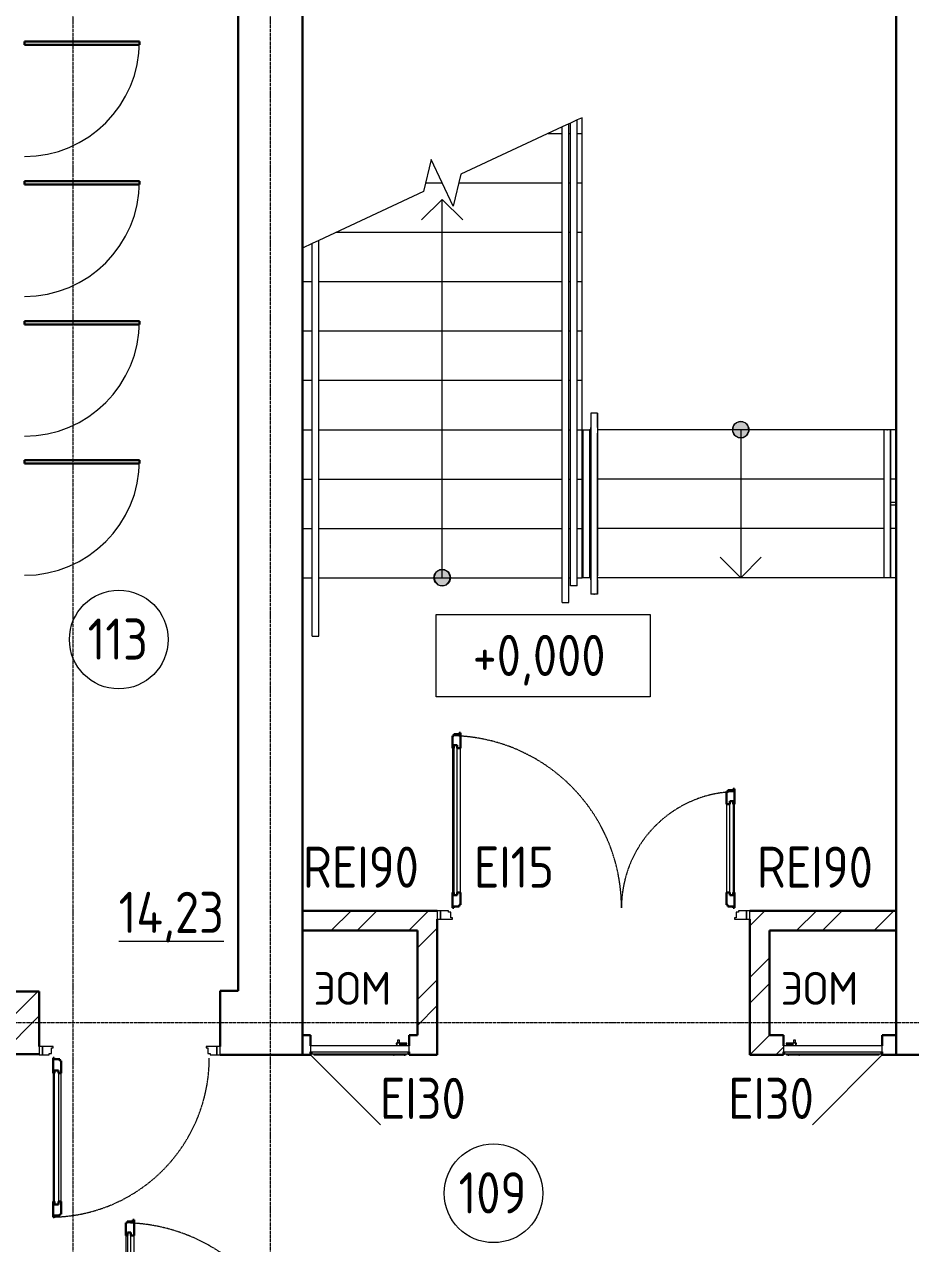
# Model space of a CAD drawing. Header units: millimetres. Extents: x -695119 to 412940, y -249585 to 622758.
# Drawn here: x -124011 to -118623, y 525418 to 532828 of the extents above; entities that cross this region are included whole.
import ezdxf

# ---------------------------------------------------------------- set-up
doc = ezdxf.new("R2010")
doc.units = ezdxf.units.MM
doc.linetypes.add('ADSK_Линия сетки', pattern=[25, 20, -2.5, 0, -2.5])
doc.linetypes.add('ADSK_Штриховая_ш2 п1_5', pattern=[4.5, 3, -1.5])
for name, color, linetype, lineweight in [('Балясины', 7, 'Continuous', 9), ('Высотные отметки', 7, 'Continuous', 9), ('Двери', 8, 'Continuous', 9), ('Каркас_Импост', 8, 'Continuous', 9), ('Лестницы', 8, 'Continuous', 9), ('Марки помещений', 8, 'Continuous', 20), ('Монтажный зазор', 8, 'Continuous', 9), ('Оборудование', 8, 'Continuous', 18), ('Ограждение', 8, 'Continuous', 9), ('Оси', 252, 'Continuous', 9), ('Остекление', 8, 'Continuous', 9), ('Открывание', 8, 'ADSK_Штриховая_ш2 п1_5', 9), ('Панель', 252, 'Continuous', 30), ('Перекрытия', 7, 'Continuous', 18), ('Поручни', 8, 'Continuous', 9), ('Стены разрез', 7, 'Continuous', 30), ('Стрелки вверх', 7, 'Continuous', 18), ('Текстовые примечания', 7, 'Continuous', 9), ('Типовые аннотации', 8, 'Continuous', 18)]:
    doc.layers.add(name, color=color, linetype=linetype, lineweight=lineweight)
doc.styles.add('GOST Common_2', font='', dxfattribs={"width": 0.9, "height": 250})
doc.styles.add('GOST Common_4', font='', dxfattribs={"height": 7})
doc.styles.get('GOST Common_2').set_extended_font_data('GOST type B')
doc.styles.get('GOST Common_4').set_extended_font_data('GOST type B')
pattern_1 = [(45, (-109179.56, 538399.8), (-235.732, 235.732), []), (45, (-109022.4, 538399.8), (-235.732, 235.732), [])]

# ---------------------------------------------------------------- blocks, each defined once
blk = doc.blocks.new('Дверь_Alumark_двупольная_S50 - Ш__1_5_Внутр_1900х2350-3131911-План 1 этажа смеж')
at = {"layer": 'Каркас_Импост'}
for p, q in [((-756, 60), (-805, 60)), ((-805, 60), (-805, 10)), ((-805, 10), (-733, 10)), ((-756, 52), (-756, 60)), ((-742, 52), (-756, 52)), ((-742, 18), (-742, 52)), ((-733, 18), (-742, 18)), ((-733, 10), (-733, 18)), ((992, 18), (983, 18)), ((983, 18), (983, 10)), ((983, 10), (1055, 10)), ((1006, 52), (992, 52)), ((992, 52), (992, 18)), ((1006, 60), (1006, 52)), ((1055, 60), (1006, 60)), ((1055, 10), (1055, 60))]:
    blk.add_line(p, q, dxfattribs=at)
at = {"layer": 'Монтажный зазор'}
for p, q in [((-825, 60), (-825, 10)), ((-805, 60), (-825, 60)), ((-825, 10), (-805, 10)), ((-805, 10), (-805, 60)), ((1075, 60), (1055, 60)), ((1055, 60), (1055, 10)), ((1055, 10), (1075, 10)), ((1075, 10), (1075, 60))]:
    blk.add_line(p, q, dxfattribs=at)
at = {"layer": 'Остекление'}
for p, q in [((-724, 1066), (-724, 154)), ((-703, 1066), (-724, 1066)), ((-703, 154), (-703, 1066)), ((953, 154), (953, 726)), ((953, 726), (974, 726)), ((974, 726), (974, 154)), ((-724, 154), (-703, 154)), ((974, 154), (953, 154))]:
    blk.add_line(p, q, dxfattribs=at)
at = {"layer": 'Открывание'}
for centre, radius, start, end in [((-751, 78), 1046, 360, 89.01398), ((1001, 78), 706, 91.46096, 180)]:
    blk.add_arc(centre, radius, start, end, dxfattribs=at)
at = {"layer": 'Панель'}
for p, q in [((-725, 1124), (-733, 1124)), ((-733, 1124), (-733, 1048)), ((-691, 1133), (-725, 1133)), ((-725, 1133), (-725, 1124)), ((-683, 1142), (-691, 1142)), ((-691, 1142), (-691, 1133)), ((-683, 1048), (-683, 1142)), ((-724, 1048), (-733, 1048)), ((-724, 1066), (-724, 1048)), ((-703, 1066), (-724, 1066)), ((-703, 1048), (-703, 1066)), ((-683, 1048), (-703, 1048)), ((941, 784), (933, 784)), ((933, 784), (933, 708)), ((975, 793), (941, 793)), ((941, 793), (941, 784)), ((983, 802), (975, 802)), ((975, 802), (975, 793)), ((983, 708), (983, 802)), ((933, 708), (953, 708)), ((953, 708), (953, 726)), ((953, 726), (974, 726)), ((974, 726), (974, 708)), ((974, 708), (983, 708)), ((-733, 172), (-733, 78)), ((-724, 172), (-733, 172)), ((-724, 154), (-724, 172)), ((-703, 154), (-724, 154)), ((-703, 172), (-703, 154)), ((-683, 172), (-703, 172)), ((-683, 96), (-683, 172)), ((933, 172), (933, 96)), ((933, 172), (953, 172)), ((953, 172), (953, 154)), ((953, 154), (974, 154)), ((974, 172), (983, 172)), ((974, 154), (974, 172)), ((983, 78), (983, 172)), ((-733, 78), (-725, 78)), ((-725, 78), (-725, 87)), ((-725, 87), (-691, 87)), ((-691, 87), (-691, 96)), ((-691, 96), (-683, 96)), ((933, 96), (941, 96)), ((941, 96), (941, 87)), ((941, 87), (975, 87)), ((975, 87), (975, 78)), ((975, 78), (983, 78))]:
    blk.add_line(p, q, dxfattribs=at)
at = {"layer": 'Панель', "lineweight": 9}
for p, q in [((-733, 1048), (-733, 172)), ((-683, 172), (-683, 1048)), ((933, 708), (933, 172)), ((983, 172), (983, 708))]:
    blk.add_line(p, q, dxfattribs=at)
blk = doc.blocks.new('Ограждение - Ограждение-533217-План 1 этажа смеж')
at = {"layer": 'Поручни'}
for p, q in [((-11471, -6152.4), (-11511, -6171)), ((-11471, -6152.4), (-11511, -6171)), ((-11511, -8984.7), (-11511, -6171)), ((-11471, -8984.7), (-11471, -6152.4)), ((-11471, -8984.7), (-11511, -8984.7))]:
    blk.add_line(p, q, dxfattribs=at)
blk = doc.blocks.new('Ограждение - Ограждение-533265-План 1 этажа смеж')
at = {"layer": 'Поручни'}
for p, q in [((-11436.4, -8034.7), (-11396.4, -8034.7)), ((-11436.4, -8034.7), (-11436.4, -8934.7)), ((-11396.4, -8034.7), (-11396.4, -8934.7)), ((-11396.4, -8934.7), (-11436.4, -8934.7))]:
    blk.add_line(p, q, dxfattribs=at)
blk = doc.blocks.new('Тип верхнего поручня - Верхний поручень_Внутренний_-533270-План 1 этажа смеж')
at = {"layer": 'Ограждение'}
for p, q in [((-11386.4, -7934.7), (-11386.4, -8021.2)), ((-11364, -7934.7), (-11368.7, -7934.7)), ((-11346.4, -8021.2), (-11346.4, -7934.7)), ((-11386.4, -8056.5), (-11386.4, -8933.1)), ((-11346.4, -8933.1), (-11346.4, -8056.5)), ((-11386.4, -8948.2), (-11386.4, -9034.7)), ((-11346.4, -9034.7), (-11346.4, -8948.2)), ((-11368.7, -9034.7), (-11364, -9034.7))]:
    blk.add_line(p, q, dxfattribs=at)
at = {"layer": 'Ограждение', "flags": 128}
for points in [[(-11386.4, -8056.5), (-11386.4, -8054), (-11386.4, -8051.5), (-11386.4, -8049), (-11386.4, -8046.4), (-11386.4, -8043.8), (-11386.4, -8041.1), (-11386.4, -8038.4), (-11386.4, -8035.7), (-11386.4, -8032.9), (-11386.4, -8030.2), (-11386.4, -8027.4), (-11386.4, -8024.6), (-11386.4, -8021.8), (-11386.4, -8021.2)], [(-11346.4, -8021.2), (-11346.4, -8024), (-11346.4, -8026.8), (-11346.4, -8029.6), (-11346.4, -8032.4), (-11346.4, -8035.1), (-11346.4, -8037.9), (-11346.4, -8040.6), (-11346.4, -8043.2), (-11346.4, -8045.9), (-11346.4, -8048.5), (-11346.4, -8051), (-11346.4, -8053.5), (-11346.4, -8056), (-11346.4, -8056.5)], [(-11386.4, -8933.1), (-11386.4, -8934.2), (-11386.4, -8935.3), (-11386.4, -8936.3), (-11386.4, -8937.5), (-11386.4, -8938.6), (-11386.4, -8939.7), (-11386.4, -8940.9), (-11386.4, -8942.1), (-11386.4, -8943.2), (-11386.4, -8944.4), (-11386.4, -8945.6), (-11386.4, -8946.8), (-11386.4, -8948), (-11386.4, -8948.2)], [(-11346.4, -8948.2), (-11346.4, -8947), (-11346.4, -8945.9), (-11346.4, -8944.7), (-11346.4, -8943.5), (-11346.4, -8942.3), (-11346.4, -8941.1), (-11346.4, -8940), (-11346.4, -8938.8), (-11346.4, -8937.7), (-11346.4, -8936.6), (-11346.4, -8935.5), (-11346.4, -8934.4), (-11346.4, -8933.3), (-11346.4, -8933.1)]]:
    blk.add_lwpolyline(points, dxfattribs=at)
blk = doc.blocks.new('Тип верхнего поручня - Верхний поручень_Внутренний_-V6-План 1 этажа смеж')
at = {"layer": 'Ограждение'}
for p, q in [((-11346.4, -7934.7), (-11386.4, -7934.7)), ((-11386.4, -7934.7), (-11386.4, -8021.2)), ((-11346.4, -7934.7), (-11346.4, -8021.2)), ((-11386.4, -8021.2), (-11386.4, -8046.4)), ((-11386.4, -8046.4), (-11386.4, -8923.1)), ((-11346.4, -8021.2), (-11346.4, -8046.4)), ((-11346.4, -8046.4), (-11346.4, -8923.1)), ((-11386.4, -8948.2), (-11386.4, -8923.1)), ((-11386.4, -8948.2), (-11386.4, -9034.7)), ((-11346.4, -8948.2), (-11346.4, -8923.1)), ((-11346.4, -8948.2), (-11346.4, -9034.7)), ((-11346.4, -9034.7), (-11386.4, -9034.7))]:
    blk.add_line(p, q, dxfattribs=at)
blk = doc.blocks.new('Тип верхнего поручня - Верхний поручень_Внутренний_-1133505-План 1 этажа смеж')
at = {"layer": 'Ограждение'}
for p, q in [((-11521, -6175.7), (-11561, -6194.3)), ((-11561, -8974.2), (-11561, -6194.3)), ((-11521, -8974.2), (-11521, -6175.7)), ((-11561, -8996.5), (-11561, -8974.2)), ((-11561, -9084.7), (-11561, -8996.5)), ((-11521, -8996.5), (-11521, -8974.2)), ((-11521, -9084.7), (-11521, -8996.5)), ((-11561, -9084.7), (-11521, -9084.7))]:
    blk.add_line(p, q, dxfattribs=at)
blk = doc.blocks.new('Тип перил - Перила_Внутренний_-1133525-План 1 этажа смеж')
at = {"layer": 'Ограждение'}
for p, q in [((-11561, -8996.5), (-11561, -8974.2)), ((-11521, -8996.5), (-11521, -8974.2))]:
    blk.add_line(p, q, dxfattribs=at)
blk = doc.blocks.new('Тип перил - Перила_Внутренний_-1133650-План 1 этажа смеж')
at = {"layer": 'Ограждение', "flags": 128}
for points in [[(-11386.4, -8936.3), (-11386.4, -8937.5), (-11386.4, -8938.6), (-11386.4, -8939.7), (-11386.4, -8940.9), (-11386.4, -8942.1), (-11386.4, -8943.2), (-11386.4, -8944.4), (-11386.4, -8945.6), (-11386.4, -8946.8), (-11386.4, -8948)], [(-11346.4, -8948.2), (-11346.4, -8947), (-11346.4, -8945.9), (-11346.4, -8944.7), (-11346.4, -8943.5), (-11346.4, -8942.3), (-11346.4, -8941.1), (-11346.4, -8940), (-11346.4, -8938.8), (-11346.4, -8937.7), (-11346.4, -8936.6), (-11346.4, -8935.5)]]:
    blk.add_lwpolyline(points, dxfattribs=at)
blk = doc.blocks.new('Тип перил - Перила_Внутренний_-V29-План 1 этажа смеж')
at = {"layer": 'Ограждение'}
for p, q in [((-11386.4, -8948.2), (-11386.4, -8933)), ((-11346.4, -8948.2), (-11346.4, -8933))]:
    blk.add_line(p, q, dxfattribs=at)
blk = doc.blocks.new('Тип перил - Перила_Внутренний_-1135455-План 1 этажа смеж')
at = {"layer": 'Ограждение'}
for p, q in [((-13041, -6884.5), (-13081, -6903.1)), ((-13041, -9224.2), (-13041, -6884.5)), ((-13081, -9224.2), (-13081, -6903.1)), ((-13081, -9246.5), (-13081, -9224.2)), ((-13081, -9289.7), (-13081, -9246.5)), ((-13041, -9246.5), (-13041, -9224.2)), ((-13041, -9289.7), (-13041, -9246.5)), ((-13081, -9289.7), (-13041, -9289.7))]:
    blk.add_line(p, q, dxfattribs=at)
blk = doc.blocks.new('Тип перил - Перила_Внутренний_-1135468-План 1 этажа смеж')
at = {"layer": 'Ограждение'}
for p, q in [((-13081, -9246.5), (-13081, -9224.2)), ((-13041, -9246.5), (-13041, -9224.2))]:
    blk.add_line(p, q, dxfattribs=at)
blk = doc.blocks.new('Тип перил - Перила_Внутренний_-1135623-План 1 этажа смеж')
at = {"layer": 'Ограждение'}
for p, q in [((-9605.6, -8034.7), (-9605.6, -8934.7)), ((-9565.6, -8934.7), (-9565.6, -8034.7))]:
    blk.add_line(p, q, dxfattribs=at)
at = {"layer": 'Ограждение', "flags": 128}
for points in [[(-9587.6, -8034.7), (-9585.6, -8034.7), (-9583.6, -8034.7)], [(-9583.6, -8934.7), (-9585.6, -8934.7), (-9587.6, -8934.7)]]:
    blk.add_lwpolyline(points, dxfattribs=at)
blk = doc.blocks.new('Тип перил - Перила_Внутренний_-V33-План 1 этажа смеж')
at = {"layer": 'Ограждение'}
for p, q in [((-9565.6, -8034.7), (-9605.6, -8034.7)), ((-9605.6, -8034.7), (-9605.6, -8934.7)), ((-9565.6, -8034.7), (-9565.6, -8934.7)), ((-9565.6, -8934.7), (-9605.6, -8934.7))]:
    blk.add_line(p, q, dxfattribs=at)
blk = doc.blocks.new('ADSK_Ограждение_Опоры_Г_образная - D15 высота60 консоль80-V34-План 1 этажа смеж')
at = {"layer": 'Ограждение'}
for p, q in [((-7.5, 54.6), (-7.5, 20)), ((7.5, 20), (7.5, 54.6))]:
    blk.add_line(p, q, dxfattribs=at)
blk = doc.blocks.new('Дверь_Alumark_однопольная_S50 - Дв-8л_Ш_1100х2350 Л-3012452-План 1 этажа смеж')
at = {"layer": 'Каркас_Импост'}
for p, q in [((-364, 195), (-405, 195)), ((-405, 195), (-405, 145)), ((-364, 187), (-364, 195)), ((-350, 187), (-364, 187)), ((-350, 153), (-350, 187)), ((-341, 153), (-350, 153)), ((-341, 145), (-341, 153)), ((600, 153), (591, 153)), ((591, 153), (591, 145)), ((614, 187), (600, 187)), ((600, 187), (600, 153)), ((614, 195), (614, 187)), ((655, 195), (614, 195)), ((655, 145), (655, 195)), ((-405, 145), (-341, 145)), ((591, 145), (655, 145))]:
    blk.add_line(p, q, dxfattribs=at)
at = {"layer": 'Монтажный зазор'}
for p, q in [((-425, 195), (-425, 145)), ((-405, 195), (-425, 195)), ((-405, 145), (-405, 195)), ((675, 195), (655, 195)), ((655, 195), (655, 145)), ((675, 145), (675, 195)), ((-425, 145), (-405, 145)), ((655, 145), (675, 145))]:
    blk.add_line(p, q, dxfattribs=at)
at = {"layer": 'Остекление'}
for p, q in [((558, 289), (558, 1105)), ((558, 1105), (582, 1105)), ((582, 1105), (582, 289)), ((582, 289), (558, 289))]:
    blk.add_line(p, q, dxfattribs=at)
at = {"layer": 'Открывание'}
blk.add_arc((609, 213), 968, 91.06548, 180, dxfattribs=at)
at = {"layer": 'Панель'}
for p, q in [((549, 1163), (541, 1163)), ((541, 1163), (541, 1087)), ((583, 1172), (549, 1172)), ((549, 1172), (549, 1163)), ((591, 1181), (583, 1181)), ((583, 1181), (583, 1172)), ((591, 1087), (591, 1181)), ((541, 1087), (558, 1087)), ((558, 1087), (558, 1105)), ((558, 1105), (582, 1105)), ((582, 1105), (582, 1087)), ((582, 1087), (591, 1087)), ((541, 307), (541, 231)), ((541, 307), (558, 307)), ((558, 307), (558, 289)), ((582, 307), (591, 307)), ((582, 289), (582, 307)), ((591, 213), (591, 307)), ((541, 231), (549, 231)), ((549, 231), (549, 222)), ((558, 289), (582, 289)), ((549, 222), (583, 222)), ((583, 222), (583, 213)), ((583, 213), (591, 213))]:
    blk.add_line(p, q, dxfattribs=at)
at = {"layer": 'Панель', "lineweight": 9}
for p, q in [((541, 1087), (541, 307)), ((591, 307), (591, 1087))]:
    blk.add_line(p, q, dxfattribs=at)
blk = doc.blocks.new('Дверь-Одинарная-Панель - 700 x 2100 мм-1153510-План 1 этажа смеж')
at = {"layer": 'Двери'}
blk.add_arc((350, -10), 700, 180, 270, dxfattribs=at)
at = {"layer": 'Панель'}
for p, q in [((330, -10), (350, -10)), ((330, -710), (330, -10)), ((350, -10), (350, -710)), ((350, -710), (330, -710))]:
    blk.add_line(p, q, dxfattribs=at)
blk = doc.blocks.new('pcheladekorei60podpokrasku - min300x300h  ___ max1050x2300h 2-3419740-План 1 этажа смеж')
at = {"layer": 'Оборудование'}
for p, q in [((-159.2, 10.4), (-159.2, 5.4)), ((-113.3, 10.4), (-159.2, 10.4)), ((-159.2, 5.4), (-113.3, 5.4)), ((-118.2, 10.9), (-118.2, -5)), ((-98.9, 10.9), (-118.2, 10.9)), ((-114.6, 12.9), (-116.6, 10.9)), ((-114.6, 30.3), (-114.6, 12.9)), ((-102.4, 30.3), (-114.6, 30.3)), ((-102.4, 12.9), (-114.6, 12.9)), ((-95.4, 10.4), (-103.7, 10.4)), ((-103.7, 5.4), (-95.4, 5.4)), ((-102.4, 12.9), (-102.4, 30.3)), ((-100.4, 10.9), (-102.4, 12.9)), ((-98.9, -5), (-98.9, 10.9)), ((-95.4, 5.4), (-95.4, 10.4)), ((-175, -5), (-175, -41.4)), ((425, -5), (-175, -5)), ((-174.1, -42.3), (424.1, -42.3)), ((-168, -42.3), (-168, -52)), ((-167, -53), (417, -53)), ((-156, -54.5), (-156, -60)), ((-156, -60), (406, -60)), ((-147, -60), (-147, -62)), ((-147, -62), (-143, -62)), ((-147, -62), (-143, -62)), ((-82.5, -62), (-143, -62)), ((-82.5, -62), (-78.5, -62)), ((-82.5, -62), (-78.5, -62)), ((-78.5, -62), (-78.5, -60)), ((425, -60), (0.7, -484.3)), ((406, -60), (406, -54.5)), ((418, -52), (418, -42.3)), ((425, -41.4), (425, -5))]:
    blk.add_line(p, q, dxfattribs=at)
for points, knots in [([(-175, -41.4), (-175, -41.5), (-175, -41.6), (-174.9, -41.8), (-174.8, -42), (-174.6, -42.1), (-174.5, -42.2), (-174.3, -42.3), (-174.2, -42.3), (-174.1, -42.3)], [0, 0, 0, 0, 0.166667, 0.333333, 0.458333, 0.583333, 0.708333, 0.833333, 1, 1, 1, 1]), ([(-168, -52), (-168, -52.1), (-168, -52.3), (-167.9, -52.5), (-167.8, -52.7), (-167.6, -52.8), (-167.5, -52.9), (-167.4, -52.9), (-167.3, -53), (-167.1, -53), (-167, -53)], [0, 0, 0, 0, 0.166667, 0.333333, 0.458333, 0.583333, 0.666667, 0.75, 0.833333, 1, 1, 1, 1]), ([(-157.5, -53), (-157.4, -53), (-157.2, -53), (-156.9, -53.1), (-156.8, -53.2), (-156.6, -53.3), (-156.4, -53.4), (-156.3, -53.6), (-156.2, -53.8), (-156.1, -53.9), (-156, -54.2), (-156, -54.4), (-156, -54.5)], [0, 0, 0, 0, 0.166667, 0.25, 0.333333, 0.416667, 0.5, 0.583333, 0.666667, 0.75, 0.833333, 1, 1, 1, 1]), ([(406, -54.5), (406, -54.4), (406, -54.2), (406.1, -53.9), (406.2, -53.8), (406.3, -53.6), (406.4, -53.4), (406.6, -53.3), (406.8, -53.2), (406.9, -53.1), (407.2, -53), (407.4, -53), (407.5, -53)], [-1, -1, -1, -1, -0.833333, -0.75, -0.666667, -0.583333, -0.5, -0.416667, -0.333333, -0.25, -0.166667, 0, 0, 0, 0]), ([(417, -53), (417.1, -53), (417.3, -53), (417.4, -52.9), (417.5, -52.9), (417.6, -52.8), (417.8, -52.7), (417.9, -52.5), (418, -52.3), (418, -52.1), (418, -52)], [-1, -1, -1, -1, -0.833333, -0.75, -0.666667, -0.583333, -0.458333, -0.333333, -0.166667, 0, 0, 0, 0]), ([(424.1, -42.3), (424.2, -42.3), (424.3, -42.3), (424.5, -42.2), (424.6, -42.1), (424.8, -42), (424.9, -41.8), (425, -41.6), (425, -41.5), (425, -41.4)], [-1, -1, -1, -1, -0.833333, -0.75, -0.583333, -0.458333, -0.333333, -0.166667, 0, 0, 0, 0])]:
    blk.add_open_spline(points, degree=3, knots=knots, dxfattribs=at)
blk = doc.blocks.new('pcheladekorei60podpokrasku_Л - min300x300h  ___ max1050x2300h Л-3431189-План 1 этажа смеж')
at = {"layer": 'Оборудование'}
for p, q in [((425, 60), (0.7, 484.3)), ((-175, 41.4), (-175, 5)), ((-175, 5), (425, 5)), ((424.1, 42.3), (-174.1, 42.3)), ((-168, 52), (-168, 42.3)), ((417, 53), (-167, 53)), ((406, 60), (-156, 60)), ((-156, 60), (-156, 54.5)), ((-147, 62), (-147, 60)), ((-143, 62), (-147, 62)), ((-143, 62), (-147, 62)), ((-143, 62), (-82.5, 62)), ((-118.2, 5), (-118.2, -10.9)), ((-98.9, -10.9), (-98.9, 5)), ((-78.5, 62), (-82.5, 62)), ((-78.5, 62), (-82.5, 62)), ((-78.5, 60), (-78.5, 62)), ((406, 54.5), (406, 60)), ((418, 42.3), (418, 52)), ((425, 5), (425, 41.4)), ((-113.3, -5.4), (-159.2, -5.4)), ((-159.2, -5.4), (-159.2, -10.4)), ((-159.2, -10.4), (-113.3, -10.4)), ((-118.2, -10.9), (-98.9, -10.9)), ((-116.6, -10.9), (-114.6, -12.9)), ((-114.6, -12.9), (-114.6, -30.3)), ((-114.6, -12.9), (-102.4, -12.9)), ((-114.6, -30.3), (-102.4, -30.3)), ((-95.4, -5.4), (-103.7, -5.4)), ((-103.7, -10.4), (-95.4, -10.4)), ((-102.4, -12.9), (-100.4, -10.9)), ((-102.4, -30.3), (-102.4, -12.9)), ((-95.4, -10.4), (-95.4, -5.4))]:
    blk.add_line(p, q, dxfattribs=at)
for points, knots in [([(-174.1, 42.3), (-174.2, 42.3), (-174.3, 42.3), (-174.4, 42.2), (-174.6, 42.2), (-174.7, 42), (-174.9, 41.8), (-175, 41.6), (-175, 41.5), (-175, 41.4)], [0, 0, 0, 0, 0.166667, 0.25, 0.333333, 0.5, 0.666667, 0.833333, 1, 1, 1, 1]), ([(-167, 53), (-167.1, 53), (-167.3, 53), (-167.4, 52.9), (-167.5, 52.9), (-167.6, 52.8), (-167.8, 52.7), (-167.9, 52.5), (-168, 52.3), (-168, 52.1), (-168, 52)], [0, 0, 0, 0, 0.166667, 0.25, 0.333333, 0.416667, 0.541667, 0.666667, 0.833333, 1, 1, 1, 1]), ([(-156, 54.5), (-156, 54.4), (-156, 54.2), (-156.1, 53.9), (-156.2, 53.8), (-156.3, 53.6), (-156.4, 53.4), (-156.6, 53.3), (-156.8, 53.2), (-156.9, 53.1), (-157.2, 53), (-157.4, 53), (-157.5, 53)], [0, 0, 0, 0, 0.166667, 0.25, 0.333333, 0.416667, 0.5, 0.583333, 0.666667, 0.75, 0.833333, 1, 1, 1, 1]), ([(407.5, 53), (407.4, 53), (407.2, 53), (406.9, 53.1), (406.8, 53.2), (406.6, 53.3), (406.4, 53.4), (406.3, 53.6), (406.2, 53.8), (406.1, 53.9), (406, 54.2), (406, 54.4), (406, 54.5)], [-1, -1, -1, -1, -0.833333, -0.75, -0.666667, -0.583333, -0.5, -0.416667, -0.333333, -0.25, -0.166667, 0, 0, 0, 0]), ([(418, 52), (418, 52.1), (418, 52.3), (417.9, 52.5), (417.8, 52.7), (417.6, 52.8), (417.5, 52.9), (417.4, 52.9), (417.3, 53), (417.1, 53), (417, 53)], [-1, -1, -1, -1, -0.833333, -0.666667, -0.541667, -0.416667, -0.333333, -0.25, -0.166667, 0, 0, 0, 0]), ([(425, 41.4), (425, 41.5), (425, 41.6), (424.9, 41.8), (424.7, 42), (424.6, 42.2), (424.4, 42.2), (424.3, 42.3), (424.2, 42.3), (424.1, 42.3)], [-1, -1, -1, -1, -0.833333, -0.666667, -0.5, -0.333333, -0.25, -0.166667, 0, 0, 0, 0])]:
    blk.add_open_spline(points, degree=3, knots=knots, dxfattribs=at)
blk = doc.blocks.new('Дверь_Alumark_двупольная_S50 - Ш_1_5_Внутр_1520х2350  Пр-2610531-План 1 этажа смеж')
at = {"layer": 'Каркас_Импост'}
for p, q in [((-566, 60), (-615, 60)), ((-615, 60), (-615, 10)), ((-615, 10), (-543, 10)), ((-566, 52), (-566, 60)), ((-552, 52), (-566, 52)), ((-552, 18), (-552, 52)), ((-543, 18), (-552, 18)), ((-543, 10), (-543, 18)), ((802, 18), (793, 18)), ((793, 18), (793, 10)), ((793, 10), (865, 10)), ((816, 52), (802, 52)), ((802, 52), (802, 18)), ((816, 60), (816, 52)), ((865, 60), (816, 60)), ((865, 10), (865, 60))]:
    blk.add_line(p, q, dxfattribs=at)
at = {"layer": 'Монтажный зазор'}
for p, q in [((-635, 60), (-635, 10)), ((-615, 60), (-635, 60)), ((-635, 10), (-615, 10)), ((-615, 10), (-615, 60)), ((885, 60), (865, 60)), ((865, 60), (865, 10)), ((865, 10), (885, 10)), ((885, 10), (885, 60))]:
    blk.add_line(p, q, dxfattribs=at)
at = {"layer": 'Остекление'}
for p, q in [((-534, 1086), (-534, 154)), ((-513, 1086), (-534, 1086)), ((-513, 154), (-513, 1086)), ((763, 154), (763, 326)), ((763, 326), (784, 326)), ((784, 326), (784, 154)), ((-534, 154), (-513, 154)), ((784, 154), (763, 154))]:
    blk.add_line(p, q, dxfattribs=at)
at = {"layer": 'Открывание'}
for centre, radius, start, end in [((-561, 78), 1066, 360, 89.03248), ((811, 78), 306, 93.37229, 180)]:
    blk.add_arc(centre, radius, start, end, dxfattribs=at)
at = {"layer": 'Панель'}
for p, q in [((-535, 1144), (-543, 1144)), ((-543, 1144), (-543, 1068)), ((-501, 1153), (-535, 1153)), ((-535, 1153), (-535, 1144)), ((-493, 1162), (-501, 1162)), ((-501, 1162), (-501, 1153)), ((-493, 1068), (-493, 1162)), ((-534, 1068), (-543, 1068)), ((-534, 1086), (-534, 1068)), ((-513, 1086), (-534, 1086)), ((-513, 1068), (-513, 1086)), ((-493, 1068), (-513, 1068)), ((751, 384), (743, 384)), ((743, 384), (743, 308)), ((785, 393), (751, 393)), ((751, 393), (751, 384)), ((793, 402), (785, 402)), ((785, 402), (785, 393)), ((793, 308), (793, 402)), ((743, 308), (763, 308)), ((763, 308), (763, 326)), ((763, 326), (784, 326)), ((784, 326), (784, 308)), ((784, 308), (793, 308)), ((-543, 172), (-543, 78)), ((-534, 172), (-543, 172)), ((-534, 154), (-534, 172)), ((-513, 154), (-534, 154)), ((-513, 172), (-513, 154)), ((-493, 172), (-513, 172)), ((-493, 96), (-493, 172)), ((743, 172), (743, 96)), ((743, 172), (763, 172)), ((763, 172), (763, 154)), ((763, 154), (784, 154)), ((784, 172), (793, 172)), ((784, 154), (784, 172)), ((793, 78), (793, 172)), ((-543, 78), (-535, 78)), ((-535, 78), (-535, 87)), ((-535, 87), (-501, 87)), ((-501, 87), (-501, 96)), ((-501, 96), (-493, 96)), ((743, 96), (751, 96)), ((751, 96), (751, 87)), ((751, 87), (785, 87)), ((785, 87), (785, 78)), ((785, 78), (793, 78))]:
    blk.add_line(p, q, dxfattribs=at)
at = {"layer": 'Панель', "lineweight": 9}
for p, q in [((-543, 1068), (-543, 172)), ((-493, 172), (-493, 1068)), ((743, 308), (743, 172)), ((793, 172), (793, 308))]:
    blk.add_line(p, q, dxfattribs=at)
blk = doc.blocks.new('ADSK_Марка_Помещение_ОдноЗначение_Номер - Номер-462100-План 1 этажа смеж')
at = {"layer": 'Марки помещений'}
blk.add_circle((0, 0), 3, dxfattribs=at)
blk = doc.blocks.new('Высотные отметки - Рамка-12095-План 1 этажа смеж')
at = {"layer": 'Типовые аннотации', "lineweight": 20}
for p, q in [((-6.5, 0), (-6.5, 5)), ((-6.5, 5), (6.5, 5)), ((6.5, 5), (6.5, 0)), ((6.5, 0), (-6.5, 0))]:
    blk.add_line(p, q, dxfattribs=at)

msp = doc.modelspace()

# ---------------------------------------------------------------- hatches: boundary and pattern name
at = {"layer": 'Стены разрез', "lineweight": 9}
h = msp.add_hatch(dxfattribs=at)
h.set_pattern_fill('FP_1', color=256, style=0, pattern_type=2)
h.set_pattern_definition(pattern_1)
h.paths.add_polyline_path([(-119430.84, 527320.763), (-118710.535, 527320.763), (-118710.535, 527440.763), (-119600.545, 527440.763), (-119600.545, 527320.763), (-119480.545, 527320.763)])
h.paths.add_polyline_path([(-122320.535, 527320.763), (-121500.545, 527320.763), (-121500.545, 527440.763), (-122320.535, 527440.763)])
h = msp.add_hatch(dxfattribs=at)
h.set_pattern_fill('FP_1', color=256, style=0, pattern_type=2)
h.set_pattern_definition(pattern_1)
h.paths.add_polyline_path([(-121620.545, 526565.058), (-121500.545, 526565.058), (-121500.545, 527320.763), (-121620.545, 527320.763), (-121620.545, 526685.058)])
h = msp.add_hatch(dxfattribs=at)
h.set_pattern_fill('FP_1', color=256, style=0, pattern_type=2)
h.set_pattern_definition(pattern_1)
h.paths.add_polyline_path([(-119480.545, 526565.058), (-119480.545, 527320.763), (-119600.545, 527320.763), (-119600.545, 526565.058)])
h = msp.add_hatch(dxfattribs=at)
h.set_pattern_fill('FP_1', color=256, style=0, pattern_type=2)
h.set_pattern_definition(pattern_1)
h.paths.add_polyline_path([(-123920.535, 526570.058), (-123920.535, 526950.058), (-124620.535, 526950.058), (-124620.535, 526570.058)])
h = msp.add_hatch(dxfattribs=at)
h.set_pattern_fill('FP_1', color=256, style=0, pattern_type=2)
h.set_pattern_definition(pattern_1)
h.paths.add_polyline_path([(-121620.545, 526565.058), (-121620.545, 526685.058), (-121670.54, 526685.058), (-121670.54, 526565.058)])
h.paths.add_polyline_path([(-122301.032, 526565.058), (-122270.54, 526565.058), (-122270.54, 526685.058), (-122320.535, 526685.058), (-122320.535, 526565.058)])
h = msp.add_hatch(dxfattribs=at)
h.set_pattern_fill('FP_1', color=256, style=0, pattern_type=2)
h.set_pattern_definition(pattern_1)
h.paths.add_polyline_path([(-119480.545, 526565.058), (-119395.535, 526565.058), (-119395.535, 526685.058), (-119480.545, 526685.058)])
h.paths.add_polyline_path([(-118710.535, 526565.058), (-118710.535, 526685.058), (-118795.535, 526685.058), (-118795.535, 526565.058), (-118713.292, 526565.058)])
at = {"layer": 'Стрелки вверх'}
h = msp.add_hatch(color=256, dxfattribs=at)
edge = h.paths.add_edge_path()
edge.add_arc((-119655.535, 530365.058), 50, 0, 360)
for points in [[(-119641.449, 530317.083), (-119617.748, 530332.315), (-119606.044, 530357.942), (-119610.054, 530385.829), (-119628.503, 530407.12), (-119655.535, 530415.058), (-119682.567, 530407.12), (-119701.017, 530385.829), (-119705.026, 530357.942), (-119693.323, 530332.315), (-119669.622, 530317.083)], [(-121470.535, 529415.058), (-121443.503, 529422.995), (-121425.054, 529444.287), (-121421.044, 529472.174), (-121432.748, 529497.801), (-121456.449, 529513.032), (-121484.622, 529513.032), (-121508.323, 529497.801), (-121520.026, 529472.174), (-121516.017, 529444.287), (-121497.567, 529422.995)]]:
    msp.add_hatch(color=256, dxfattribs=at).paths.add_polyline_path(points)
h = msp.add_hatch(color=256, dxfattribs=at)
edge = h.paths.add_edge_path()
edge.add_arc((-121470.535, 529465.058), 50, 0, 360)

# ---------------------------------------------------------------- linework, layer by layer
at = {"layer": 'Лестницы'}
for p, q in [((-120690.535, 532228.778), (-120700.535, 532224.115)), ((-120620.535, 532261.419), (-120650.535, 532247.43)), ((-120620.535, 532165.058), (-120620.535, 532261.419)), ((-120740.535, 532205.462), (-121357.247, 531917.885)), ((-120827.183, 532165.058), (-120740.535, 532165.058)), ((-120827.183, 532165.058), (-120740.535, 532165.058)), ((-120700.535, 532165.058), (-120690.535, 532165.058)), ((-120700.535, 532165.058), (-120690.535, 532165.058)), ((-120650.535, 532165.058), (-120620.535, 532165.058)), ((-120650.535, 532165.058), (-120620.535, 532165.058)), ((-120620.535, 531865.058), (-120620.535, 532165.058)), ((-121536.569, 532006.668), (-121583.824, 531812.23)), ((-121404.501, 531723.447), (-121536.569, 532006.668)), ((-121570.985, 531865.058), (-121470.535, 531865.058)), ((-121570.985, 531865.058), (-121470.535, 531865.058)), ((-121357.247, 531917.885), (-121404.501, 531723.447)), ((-121370.085, 531865.058), (-120740.535, 531865.058)), ((-121370.085, 531865.058), (-120740.535, 531865.058)), ((-120700.535, 531865.058), (-120690.535, 531865.058)), ((-120700.535, 531865.058), (-120690.535, 531865.058)), ((-120650.535, 531865.058), (-120620.535, 531865.058)), ((-120650.535, 531865.058), (-120620.535, 531865.058)), ((-120620.535, 531565.058), (-120620.535, 531865.058)), ((-121583.824, 531812.23), (-122220.535, 531515.327)), ((-122113.887, 531565.058), (-120740.535, 531565.058)), ((-122113.887, 531565.058), (-120740.535, 531565.058)), ((-120700.535, 531565.058), (-120690.535, 531565.058)), ((-120700.535, 531565.058), (-120690.535, 531565.058)), ((-120650.535, 531565.058), (-120620.535, 531565.058)), ((-120650.535, 531565.058), (-120620.535, 531565.058)), ((-120620.535, 531265.058), (-120620.535, 531565.058)), ((-122260.535, 531496.675), (-122320.535, 531468.696)), ((-122320.535, 531265.058), (-122260.535, 531265.058)), ((-122320.535, 531265.058), (-122260.535, 531265.058)), ((-122220.535, 531265.058), (-120740.535, 531265.058)), ((-122220.535, 531265.058), (-120740.535, 531265.058)), ((-120700.535, 531265.058), (-120690.535, 531265.058)), ((-120700.535, 531265.058), (-120690.535, 531265.058)), ((-120650.535, 531265.058), (-120620.535, 531265.058)), ((-120650.535, 531265.058), (-120620.535, 531265.058)), ((-120620.535, 530965.058), (-120620.535, 531265.058)), ((-122320.535, 530965.058), (-122260.535, 530965.058)), ((-122320.535, 530965.058), (-122260.535, 530965.058)), ((-122220.535, 530965.058), (-120740.535, 530965.058)), ((-122220.535, 530965.058), (-120740.535, 530965.058)), ((-120700.535, 530965.058), (-120690.535, 530965.058)), ((-120700.535, 530965.058), (-120690.535, 530965.058)), ((-120650.535, 530965.058), (-120620.535, 530965.058)), ((-120650.535, 530965.058), (-120620.535, 530965.058)), ((-120620.535, 530665.058), (-120620.535, 530965.058)), ((-122320.535, 530665.058), (-122260.535, 530665.058)), ((-122320.535, 530665.058), (-122260.535, 530665.058)), ((-122220.535, 530665.058), (-120740.535, 530665.058)), ((-122220.535, 530665.058), (-120740.535, 530665.058)), ((-120700.535, 530665.058), (-120690.535, 530665.058)), ((-120700.535, 530665.058), (-120690.535, 530665.058)), ((-120650.535, 530665.058), (-120620.535, 530665.058)), ((-120650.535, 530665.058), (-120620.535, 530665.058)), ((-120620.535, 530365.058), (-120620.535, 530665.058)), ((-122320.535, 530365.058), (-122260.535, 530365.058)), ((-122320.535, 530365.058), (-122260.535, 530365.058)), ((-122220.535, 530365.058), (-120740.535, 530365.058)), ((-122220.535, 530365.058), (-120740.535, 530365.058)), ((-120700.535, 530365.058), (-120690.535, 530365.058)), ((-120700.535, 530365.058), (-120690.535, 530365.058)), ((-120650.535, 530365.058), (-120620.535, 530365.058)), ((-120650.535, 530365.058), (-120620.535, 530365.058)), ((-120620.535, 530065.058), (-120620.535, 530365.058)), ((-120565.935, 530365.058), (-120575.935, 530365.058)), ((-120565.935, 530365.058), (-120575.935, 530365.058)), ((-118785.135, 530365.058), (-120526.112, 530365.058)), ((-118785.135, 530365.058), (-120526.112, 530365.058)), ((-118710.535, 530365.058), (-118745.135, 530365.058)), ((-118710.535, 530365.058), (-118745.135, 530365.058)), ((-122320.535, 530065.058), (-122260.535, 530065.058)), ((-122320.535, 530065.058), (-122260.535, 530065.058)), ((-122220.535, 530065.058), (-120740.535, 530065.058)), ((-122220.535, 530065.058), (-120740.535, 530065.058)), ((-120700.535, 530065.058), (-120690.535, 530065.058)), ((-120700.535, 530065.058), (-120690.535, 530065.058)), ((-120650.535, 530065.058), (-120620.535, 530065.058)), ((-120650.535, 530065.058), (-120620.535, 530065.058)), ((-120620.535, 529765.058), (-120620.535, 530065.058)), ((-120565.935, 530065.058), (-120575.935, 530065.058)), ((-120565.935, 530065.058), (-120575.935, 530065.058)), ((-118785.135, 530065.058), (-120525.935, 530065.058)), ((-118785.135, 530065.058), (-120525.935, 530065.058)), ((-118710.535, 530065.058), (-118745.135, 530065.058)), ((-118710.535, 530065.058), (-118745.135, 530065.058)), ((-122320.535, 529765.058), (-122260.535, 529765.058)), ((-122320.535, 529765.058), (-122260.535, 529765.058)), ((-122220.535, 529765.058), (-120740.535, 529765.058)), ((-122220.535, 529765.058), (-120740.535, 529765.058)), ((-120700.535, 529765.058), (-120690.535, 529765.058)), ((-120700.535, 529765.058), (-120690.535, 529765.058)), ((-120650.535, 529765.058), (-120620.535, 529765.058)), ((-120650.535, 529765.058), (-120620.535, 529765.058)), ((-120620.535, 529465.058), (-120620.535, 529765.058)), ((-120565.935, 529765.058), (-120575.935, 529765.058)), ((-120565.935, 529765.058), (-120575.935, 529765.058)), ((-118785.135, 529765.058), (-120525.935, 529765.058)), ((-118785.135, 529765.058), (-120525.935, 529765.058)), ((-118710.535, 529765.058), (-118745.135, 529765.058)), ((-118710.535, 529765.058), (-118745.135, 529765.058)), ((-122320.535, 529465.058), (-122260.535, 529465.058)), ((-122320.535, 529465.058), (-122260.535, 529465.058)), ((-122220.535, 529465.058), (-120740.535, 529465.058)), ((-122220.535, 529465.058), (-120740.535, 529465.058)), ((-120700.535, 529465.058), (-120690.535, 529465.058)), ((-120700.535, 529465.058), (-120690.535, 529465.058)), ((-120650.535, 529465.058), (-120620.535, 529465.058)), ((-120650.535, 529465.058), (-120620.535, 529465.058)), ((-120615.935, 529465.058), (-120620.535, 529465.058)), ((-120565.813, 529465.058), (-120575.935, 529465.058)), ((-120565.813, 529465.058), (-120575.935, 529465.058)), ((-118785.135, 529465.058), (-120526.058, 529465.058)), ((-118785.135, 529465.058), (-120526.058, 529465.058)), ((-118710.535, 529465.058), (-118745.135, 529465.058)), ((-118710.535, 529465.058), (-118745.135, 529465.058))]:
    msp.add_line(p, q, dxfattribs=at)
at = {"layer": 'Оси', "linetype": 'ADSK_Линия сетки'}
for p, q in [((-123715.535, 535260.058), (-123715.535, 505864.372)), ((-122515.535, 535260.058), (-122515.535, 505864.372)), ((-72648.241, 526760.058), (-149587.813, 526760.058))]:
    msp.add_line(p, q, dxfattribs=at)
at = {"layer": 'Перекрытия', "color": 49, "true_color": 0x464646}
for p, q in [((-120620.535, 530365.058), (-120615.935, 530365.058)), ((-120620.535, 529960.058), (-120615.935, 529960.058))]:
    msp.add_line(p, q, dxfattribs=at)
at = {"layer": 'Стены разрез'}
for p, q in [((-122320.535, 526565.058), (-122320.535, 534760.058)), ((-118710.535, 534760.058), (-118710.535, 526565.058)), ((-122710.535, 532960.058), (-122710.535, 526955.058)), ((-121500.545, 527440.763), (-122320.535, 527440.763)), ((-118710.535, 527440.763), (-119600.545, 527440.763)), ((-121500.545, 526565.058), (-121500.545, 527390.763)), ((-119600.545, 527390.763), (-119600.545, 526565.058)), ((-122320.535, 527320.763), (-121620.545, 527320.763)), ((-121620.545, 527320.763), (-121620.545, 526685.058)), ((-119480.545, 527320.763), (-118710.535, 527320.763)), ((-119480.545, 526685.058), (-119480.545, 527320.763)), ((-123920.535, 526950.058), (-124620.535, 526950.058)), ((-123920.535, 526615.058), (-123920.535, 526950.058)), ((-122710.535, 526955.058), (-122820.535, 526955.058)), ((-122820.535, 526955.058), (-122820.535, 526615.058)), ((-122270.54, 526685.058), (-122320.535, 526685.058)), ((-122270.54, 526620.058), (-122270.54, 526685.058)), ((-121620.545, 526685.058), (-121670.54, 526685.058)), ((-121670.54, 526685.058), (-121670.54, 526620.058)), ((-119395.535, 526685.058), (-119480.545, 526685.058)), ((-119395.535, 526620.058), (-119395.535, 526685.058)), ((-118710.535, 526685.058), (-118795.535, 526685.058)), ((-118795.535, 526685.058), (-118795.535, 526620.058)), ((-124620.535, 526570.058), (-123920.535, 526570.058)), ((-122820.535, 526565.058), (-122270.54, 526565.058)), ((-122270.54, 526565.058), (-122270.54, 526583.434)), ((-121670.54, 526583.434), (-121670.54, 526565.058)), ((-121670.54, 526565.058), (-121500.545, 526565.058)), ((-119600.545, 526565.058), (-119395.535, 526565.058)), ((-119395.535, 526565.058), (-119395.535, 526583.434)), ((-118795.535, 526583.434), (-118795.535, 526565.058)), ((-118795.535, 526565.058), (-114320.535, 526565.058))]:
    msp.add_line(p, q, dxfattribs=at)
at = {"layer": 'Стрелки вверх'}
for p, q in [((-121470.535, 531765.058), (-121595.535, 531640.058)), ((-121470.535, 531565.058), (-121470.535, 531765.058)), ((-121470.535, 531765.058), (-121345.535, 531640.058)), ((-121470.535, 531265.058), (-121470.535, 531565.058)), ((-121470.535, 530965.058), (-121470.535, 531265.058)), ((-121470.535, 530665.058), (-121470.535, 530965.058)), ((-121470.535, 530365.058), (-121470.535, 530665.058)), ((-119701.017, 530385.829), (-119705.026, 530357.942)), ((-119682.567, 530407.12), (-119701.017, 530385.829)), ((-119655.535, 530415.058), (-119682.567, 530407.12)), ((-119628.503, 530407.12), (-119655.535, 530415.058)), ((-119610.054, 530385.829), (-119628.503, 530407.12)), ((-119606.044, 530357.942), (-119610.054, 530385.829)), ((-121470.535, 530065.058), (-121470.535, 530365.058)), ((-119705.026, 530357.942), (-119693.323, 530332.315)), ((-119693.323, 530332.315), (-119669.622, 530317.083)), ((-119669.622, 530317.083), (-119641.449, 530317.083)), ((-119655.535, 530365.058), (-119655.535, 530065.058)), ((-119641.449, 530317.083), (-119617.748, 530332.315)), ((-119617.748, 530332.315), (-119606.044, 530357.942)), ((-121470.535, 529765.058), (-121470.535, 530065.058)), ((-119655.535, 530065.058), (-119655.535, 529765.058)), ((-121470.535, 529465.058), (-121470.535, 529765.058)), ((-119655.535, 529765.058), (-119655.535, 529465.058)), ((-119655.535, 529465.058), (-119780.535, 529590.058)), ((-119655.535, 529465.058), (-119530.535, 529590.058)), ((-121508.323, 529497.801), (-121520.026, 529472.174)), ((-121484.622, 529513.032), (-121508.323, 529497.801)), ((-121456.449, 529513.032), (-121484.622, 529513.032)), ((-121432.748, 529497.801), (-121456.449, 529513.032)), ((-121421.044, 529472.174), (-121432.748, 529497.801)), ((-121520.026, 529472.174), (-121516.017, 529444.287)), ((-121516.017, 529444.287), (-121497.567, 529422.995)), ((-121497.567, 529422.995), (-121470.535, 529415.058)), ((-121470.535, 529415.058), (-121443.503, 529422.995)), ((-121443.503, 529422.995), (-121425.054, 529444.287)), ((-121425.054, 529444.287), (-121421.044, 529472.174))]:
    msp.add_line(p, q, dxfattribs=at)
for centre in [(-119655.535, 530365.058), (-121470.535, 529465.058)]:
    msp.add_circle(centre, 50, dxfattribs=at)

# ---------------------------------------------------------------- block references
at = {"layer": 'Балясины'}
for name in ['Ограждение - Ограждение-533217-План 1 этажа смеж', 'Ограждение - Ограждение-533265-План 1 этажа смеж']:
    msp.add_blockref(name, (-109179.558, 538399.789), dxfattribs=at)
at = {"layer": 'Высотные отметки', "lineweight": 20, "xscale": 99.99999999999993, "yscale": 99.99999999999993, "zscale": 99.99999999999993}
msp.add_blockref('Высотные отметки - Рамка-12095-План 1 этажа смеж', (-120856.524, 528741.238), dxfattribs=at)
at = {"layer": 'Двери'}
for name, p, rotation in [('Дверь-Одинарная-Панель - 700 x 2100 мм-1153510-План 1 этажа смеж', (-124020.535, 532375.058), 89.9999999999999), ('Дверь-Одинарная-Панель - 700 x 2100 мм-1153510-План 1 этажа смеж', (-124020.535, 531525.058), 89.9999999999999), ('Дверь-Одинарная-Панель - 700 x 2100 мм-1153510-План 1 этажа смеж', (-124020.535, 530675.058), 89.9999999999999), ('Дверь-Одинарная-Панель - 700 x 2100 мм-1153510-План 1 этажа смеж', (-124020.535, 529830.058), 89.9999999999999), ('Дверь_Alumark_однопольная_S50 - Дв-8л_Ш_1100х2350 Л-3012452-План 1 этажа смеж', (-123245.535, 526760.058), 180)]:
    msp.add_blockref(name, p, dxfattribs=dict(at, rotation=rotation))
for name, p in [('Дверь_Alumark_двупольная_S50 - Ш__1_5_Внутр_1900х2350-3131911-План 1 этажа смеж', (-120675.545, 527380.763)), ('Дверь_Alumark_двупольная_S50 - Ш_1_5_Внутр_1520х2350  Пр-2610531-План 1 этажа смеж', (-122850.535, 524400.058))]:
    msp.add_blockref(name, p, dxfattribs=at)
at = {"layer": 'Марки помещений', "xscale": 99.99999999999993, "yscale": 99.99999999999993, "zscale": 99.99999999999993}
for p in [(-123436.582, 529089.492), (-121158.405, 525723.714)]:
    msp.add_blockref('ADSK_Марка_Помещение_ОдноЗначение_Номер - Номер-462100-План 1 этажа смеж', p, dxfattribs=at)
at = {"layer": 'Оборудование', "rotation": 180}
msp.add_blockref('pcheladekorei60podpokrasku_Л - min300x300h  ___ max1050x2300h Л-3431189-План 1 этажа смеж', (-121845.54, 526625.058), dxfattribs=at)
at = {"layer": 'Оборудование'}
msp.add_blockref('pcheladekorei60podpokrasku - min300x300h  ___ max1050x2300h 2-3419740-План 1 этажа смеж', (-119220.535, 526625.058), dxfattribs=at)
at = {"layer": 'Ограждение'}
for name in ['Тип верхнего поручня - Верхний поручень_Внутренний_-1133505-План 1 этажа смеж', 'Тип перил - Перила_Внутренний_-1135455-План 1 этажа смеж', 'Тип верхнего поручня - Верхний поручень_Внутренний_-533270-План 1 этажа смеж', 'Тип верхнего поручня - Верхний поручень_Внутренний_-V6-План 1 этажа смеж', 'Тип перил - Перила_Внутренний_-1135623-План 1 этажа смеж', 'Тип перил - Перила_Внутренний_-V33-План 1 этажа смеж', 'Тип перил - Перила_Внутренний_-1133525-План 1 этажа смеж', 'Тип перил - Перила_Внутренний_-V29-План 1 этажа смеж', 'Тип перил - Перила_Внутренний_-1133650-План 1 этажа смеж', 'Тип перил - Перила_Внутренний_-1135468-План 1 этажа смеж']:
    msp.add_blockref(name, (-109179.558, 538399.789), dxfattribs=at)
at = {"layer": 'Ограждение', "rotation": 269.9999999999998}
msp.add_blockref('ADSK_Ограждение_Опоры_Г_образная - D15 высота60 консоль80-V34-План 1 этажа смеж', (-118765.135, 529915.058), dxfattribs=at)

# ---------------------------------------------------------------- texts
at = {"layer": 'Высотные отметки', "lineweight": 20, "insert": (-121285.2, 529117.945), "char_height": 250, "width": 1028.82257, "attachment_point": 1, "line_spacing_factor": 1.022761, "style": 'GOST Common_2'}
msp.add_mtext('+0,000', dxfattribs=at)
at = {"layer": 'Марки помещений', "lineweight": 9, "char_height": 250, "attachment_point": 1, "style": 'GOST Common_2'}
for s, insert, width in [('113', (-123625.139, 529217.217), 468.98719), ('\\L14,23', (-123437.17, 527556.176), 836.96175), ('109', (-121370.812, 525851.439), 526.70869)]:
    msp.add_mtext(s, dxfattribs=dict(at, insert=insert, width=width))
at = {"layer": 'Текстовые примечания', "color": 1, "true_color": 0xff0000, "char_height": 250, "attachment_point": 1, "style": 'GOST Common_2'}
for s, insert, width in [('REI90', (-122317.957, 527831.274), 880.25288), ('EI15', (-121277.559, 527831.274), 606.07575), ('REI90', (-119557.957, 527831.274), 880.25288), ('EI30', (-121848.487, 526425.625), 663.79725), ('EI30', (-119731.811, 526425.625), 663.79725)]:
    msp.add_mtext(s, dxfattribs=dict(at, insert=insert, width=width))
at = {"layer": 'Текстовые примечания', "char_height": 200, "width": 555.56944, "attachment_point": 1, "style": 'GOST Common_4'}
for insert in [(-122252.557, 527069.103), (-119412.557, 527069.103)]:
    msp.add_mtext('ЭОМ', dxfattribs=dict(at, insert=insert))

doc.saveas('drawing.dxf')
